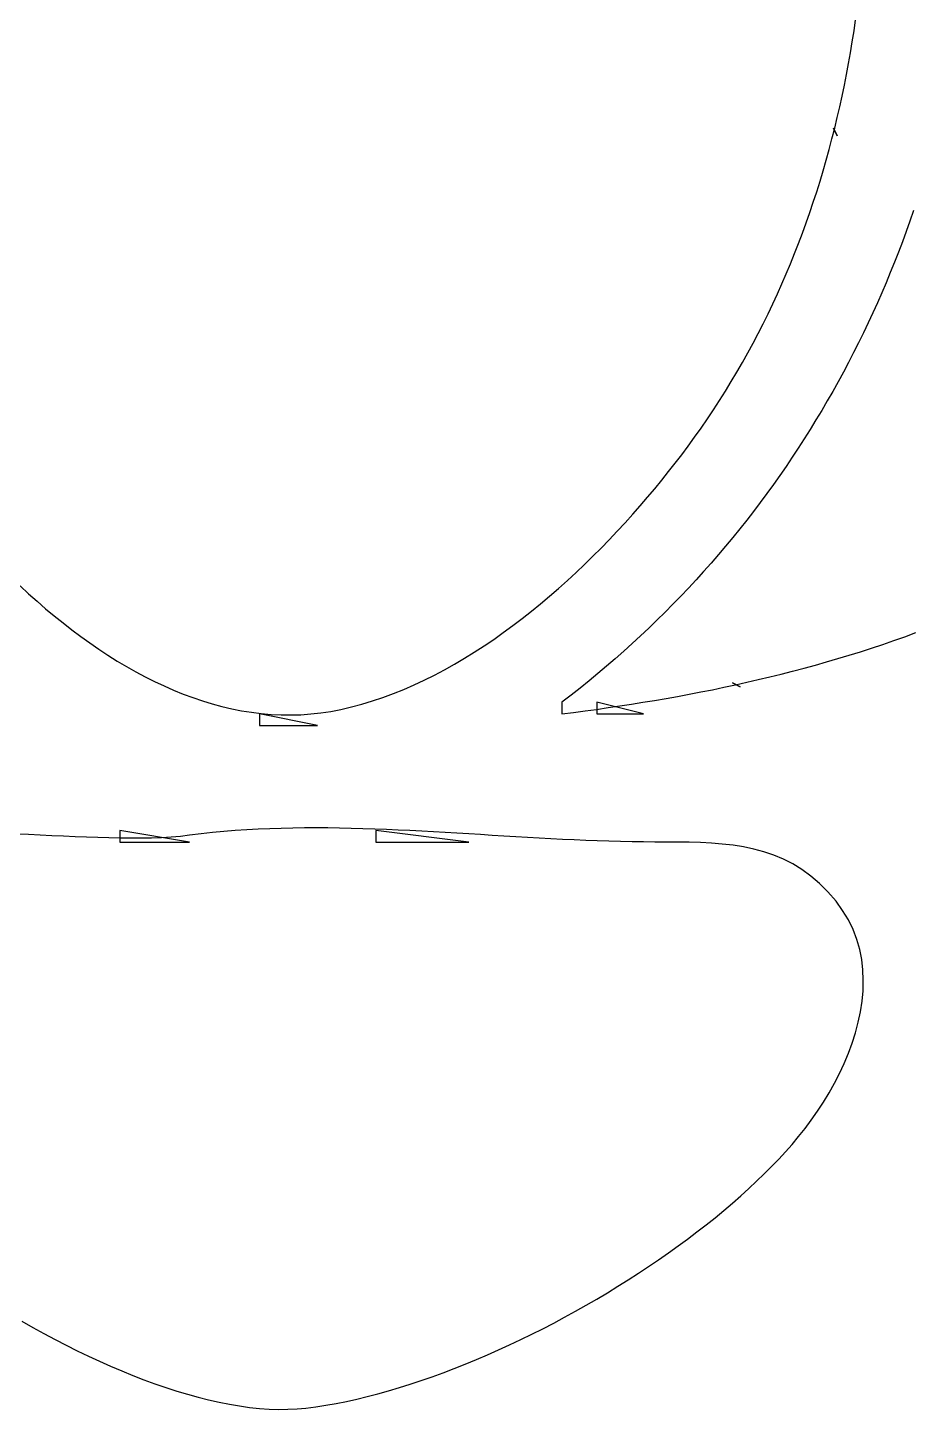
# Model space of a CAD drawing. Header units: millimetres. Extents: x 56222 to 3066687, y -650199 to -121287.
# Drawn here: x 141922.423 to 141923.777, y -185278.987 to -185276.868 of the extents above; entities that cross this region are included whole.
import ezdxf

# ---------------------------------------------------------------- set-up
doc = ezdxf.new("R2010")
doc.units = ezdxf.units.MM
doc.header["$MEASUREMENT"] = 0
doc.layers.add('$TD_AUDIT_GENERATED_(A0BDF17)', color=32, linetype='Continuous', lineweight=30)

msp = doc.modelspace()

# ---------------------------------------------------------------- linework, layer by layer
at = {"layer": '$TD_AUDIT_GENERATED_(A0BDF17)', "linetype": 'Continuous', "lineweight": 25, "ltscale": 2}
for p, q in [((141923.6903, -185276.8732, 0.5173), (141923.6927, -185276.8564, 0.5173)), ((141923.6877, -185276.89, 0.5173), (141923.6903, -185276.8732, 0.5173)), ((141923.6819, -185276.9235, 0.5173), (141923.6849, -185276.9068, 0.5173)), ((141923.6849, -185276.9068, 0.5173), (141923.6877, -185276.89, 0.5173)), ((141923.6788, -185276.9401, 0.5173), (141923.6819, -185276.9235, 0.5173)), ((141923.6755, -185276.9567, 0.5173), (141923.6788, -185276.9401, 0.5173)), ((141923.6721, -185276.9733, 0.5173), (141923.6755, -185276.9567, 0.5173)), ((141923.6646, -185277.0063, 0.5173), (141923.6684, -185276.9898, 0.5173)), ((141923.6684, -185276.9898, 0.5173), (141923.6721, -185276.9733, 0.5173)), ((141923.6607, -185277.0227, 0.5173), (141923.6646, -185277.0063, 0.5173)), ((141923.6565, -185277.039, 0.5173), (141923.6607, -185277.0227, 0.5173)), ((141923.6586, -185277.0225, 0.5173), (141923.6645, -185277.0344, 0.5173)), ((141923.6645, -185277.0344, 0.5173), (141923.6586, -185277.0225, 0.5173)), ((141923.6477, -185277.0716, 0.5173), (141923.6522, -185277.0553, 0.5173)), ((141923.6522, -185277.0553, 0.5173), (141923.6565, -185277.039, 0.5173)), ((141923.643, -185277.0878, 0.5173), (141923.6477, -185277.0716, 0.5173)), ((141923.6382, -185277.1039, 0.5173), (141923.643, -185277.0878, 0.5173)), ((141923.6331, -185277.1199, 0.5173), (141923.6382, -185277.1039, 0.5173)), ((141923.6225, -185277.1519, 0.5173), (141923.6279, -185277.1359, 0.5173)), ((141923.6279, -185277.1359, 0.5173), (141923.6331, -185277.1199, 0.5173)), ((141923.617, -185277.1677, 0.5173), (141923.6225, -185277.1519, 0.5173)), ((141923.7815, -185277.1489, 0.5173), (141923.776, -185277.1649, 0.5173)), ((141923.6112, -185277.1835, 0.5173), (141923.617, -185277.1677, 0.5173)), ((141923.7703, -185277.1808, 0.5173), (141923.7645, -185277.1967, 0.5173)), ((141923.776, -185277.1649, 0.5173), (141923.7703, -185277.1808, 0.5173)), ((141923.5991, -185277.2149, 0.5173), (141923.6053, -185277.1992, 0.5173)), ((141923.6053, -185277.1992, 0.5173), (141923.6112, -185277.1835, 0.5173)), ((141923.7645, -185277.1967, 0.5173), (141923.7585, -185277.2125, 0.5173)), ((141923.5928, -185277.2305, 0.5173), (141923.5991, -185277.2149, 0.5173)), ((141923.7585, -185277.2125, 0.5173), (141923.7523, -185277.2282, 0.5173)), ((141923.5796, -185277.2614, 0.5173), (141923.5863, -185277.246, 0.5173)), ((141923.5863, -185277.246, 0.5173), (141923.5928, -185277.2305, 0.5173)), ((141923.746, -185277.2438, 0.5173), (141923.7395, -185277.2594, 0.5173)), ((141923.7523, -185277.2282, 0.5173), (141923.746, -185277.2438, 0.5173)), ((141923.5727, -185277.2767, 0.5173), (141923.5796, -185277.2614, 0.5173)), ((141923.7395, -185277.2594, 0.5173), (141923.7329, -185277.275, 0.5173)), ((141923.5656, -185277.292, 0.5173), (141923.5727, -185277.2767, 0.5173)), ((141923.7329, -185277.275, 0.5173), (141923.7261, -185277.2904, 0.5173)), ((141923.5509, -185277.3223, 0.5173), (141923.5584, -185277.3072, 0.5173)), ((141923.5584, -185277.3072, 0.5173), (141923.5656, -185277.292, 0.5173)), ((141923.7191, -185277.3058, 0.5173), (141923.712, -185277.3211, 0.5173)), ((141923.7261, -185277.2904, 0.5173), (141923.7191, -185277.3058, 0.5173)), ((141923.5433, -185277.3373, 0.5173), (141923.5509, -185277.3223, 0.5173)), ((141923.712, -185277.3211, 0.5173), (141923.7047, -185277.3363, 0.5173)), ((141923.5274, -185277.3671, 0.5173), (141923.5354, -185277.3522, 0.5173)), ((141923.5354, -185277.3522, 0.5173), (141923.5433, -185277.3373, 0.5173)), ((141923.6972, -185277.3515, 0.5173), (141923.6896, -185277.3666, 0.5173)), ((141923.7047, -185277.3363, 0.5173), (141923.6972, -185277.3515, 0.5173)), ((141923.5191, -185277.3818, 0.5173), (141923.5274, -185277.3671, 0.5173)), ((141923.6896, -185277.3666, 0.5173), (141923.6819, -185277.3816, 0.5173)), ((141923.5107, -185277.3965, 0.5173), (141923.5191, -185277.3818, 0.5173)), ((141923.6819, -185277.3816, 0.5173), (141923.674, -185277.3965, 0.5173)), ((141923.4932, -185277.4255, 0.5173), (141923.502, -185277.411, 0.5173)), ((141923.502, -185277.411, 0.5173), (141923.5107, -185277.3965, 0.5173)), ((141923.6659, -185277.4114, 0.5173), (141923.6576, -185277.4261, 0.5173)), ((141923.674, -185277.3965, 0.5173), (141923.6659, -185277.4114, 0.5173)), ((141923.4841, -185277.4399, 0.5173), (141923.4932, -185277.4255, 0.5173)), ((141923.6576, -185277.4261, 0.5173), (141923.6492, -185277.4408, 0.5173)), ((141923.4654, -185277.4683, 0.5173), (141923.4748, -185277.4541, 0.5173)), ((141923.4748, -185277.4541, 0.5173), (141923.4841, -185277.4399, 0.5173)), ((141923.6407, -185277.4554, 0.5173), (141923.632, -185277.4699, 0.5173)), ((141923.6492, -185277.4408, 0.5173), (141923.6407, -185277.4554, 0.5173)), ((141923.4557, -185277.4824, 0.5173), (141923.4654, -185277.4683, 0.5173)), ((141923.632, -185277.4699, 0.5173), (141923.6231, -185277.4843, 0.5173)), ((141923.4357, -185277.5102, 0.5173), (141923.4458, -185277.4963, 0.5173)), ((141923.4458, -185277.4963, 0.5173), (141923.4557, -185277.4824, 0.5173)), ((141923.6141, -185277.4987, 0.5173), (141923.6049, -185277.5129, 0.5173)), ((141923.6231, -185277.4843, 0.5173), (141923.6141, -185277.4987, 0.5173)), ((141923.4261, -185277.5231, 0.5173), (141923.4357, -185277.5102, 0.5173)), ((141923.6049, -185277.5129, 0.5173), (141923.5955, -185277.527, 0.5173)), ((141923.406, -185277.5491, 0.5173), (141923.4162, -185277.5361, 0.5173)), ((141923.4162, -185277.5361, 0.5173), (141923.4261, -185277.5231, 0.5173)), ((141923.586, -185277.5411, 0.5173), (141923.5764, -185277.5551, 0.5173)), ((141923.5955, -185277.527, 0.5173), (141923.586, -185277.5411, 0.5173)), ((141923.3848, -185277.5753, 0.5173), (141923.3955, -185277.5622, 0.5173)), ((141923.3955, -185277.5622, 0.5173), (141923.406, -185277.5491, 0.5173)), ((141923.5764, -185277.5551, 0.5173), (141923.5666, -185277.5689, 0.5173)), ((141923.3738, -185277.5884, 0.5173), (141923.3848, -185277.5753, 0.5173)), ((141923.5566, -185277.5827, 0.5173), (141923.5464, -185277.5964, 0.5173)), ((141923.5666, -185277.5689, 0.5173), (141923.5566, -185277.5827, 0.5173)), ((141923.351, -185277.6145, 0.5173), (141923.3625, -185277.6015, 0.5173)), ((141923.3625, -185277.6015, 0.5173), (141923.3738, -185277.5884, 0.5173)), ((141923.5464, -185277.5964, 0.5173), (141923.5362, -185277.61, 0.5173)), ((141923.3272, -185277.6405, 0.5173), (141923.3392, -185277.6276, 0.5173)), ((141923.3392, -185277.6276, 0.5173), (141923.351, -185277.6145, 0.5173)), ((141923.5257, -185277.6234, 0.5173), (141923.5151, -185277.6368, 0.5173)), ((141923.5362, -185277.61, 0.5173), (141923.5257, -185277.6234, 0.5173)), ((141923.315, -185277.6534, 0.5173), (141923.3272, -185277.6405, 0.5173)), ((141923.5151, -185277.6368, 0.5173), (141923.5043, -185277.6501, 0.5173)), ((141923.2899, -185277.6789, 0.5173), (141923.3025, -185277.6662, 0.5173)), ((141923.3025, -185277.6662, 0.5173), (141923.315, -185277.6534, 0.5173)), ((141923.4934, -185277.6632, 0.5173), (141923.4823, -185277.6763, 0.5173)), ((141923.5043, -185277.6501, 0.5173), (141923.4934, -185277.6632, 0.5173)), ((141923.2639, -185277.7039, 0.5173), (141923.277, -185277.6915, 0.5173)), ((141923.277, -185277.6915, 0.5173), (141923.2899, -185277.6789, 0.5173)), ((141923.4711, -185277.6893, 0.5173), (141923.4597, -185277.7021, 0.5173)), ((141923.4823, -185277.6763, 0.5173), (141923.4711, -185277.6893, 0.5173)), ((141923.2506, -185277.7161, 0.5173), (141923.2639, -185277.7039, 0.5173)), ((141923.4597, -185277.7021, 0.5173), (141923.4482, -185277.7148, 0.5173)), ((141922.4113, -185277.7243, 0.5173), (141922.4242, -185277.7362, 0.5173)), ((141923.2234, -185277.7401, 0.5173), (141923.2371, -185277.7282, 0.5173)), ((141923.2371, -185277.7282, 0.5173), (141923.2506, -185277.7161, 0.5173)), ((141923.4365, -185277.7275, 0.5173), (141923.4246, -185277.74, 0.5173)), ((141923.4482, -185277.7148, 0.5173), (141923.4365, -185277.7275, 0.5173)), ((141922.4242, -185277.7362, 0.5173), (141922.4373, -185277.7478, 0.5173)), ((141922.4373, -185277.7478, 0.5173), (141922.4504, -185277.7592, 0.5173)), ((141923.1955, -185277.7631, 0.5173), (141923.2095, -185277.7517, 0.5173)), ((141923.2095, -185277.7517, 0.5173), (141923.2234, -185277.7401, 0.5173)), ((141923.4126, -185277.7524, 0.5173), (141923.4004, -185277.7647, 0.5173)), ((141923.4246, -185277.74, 0.5173), (141923.4126, -185277.7524, 0.5173)), ((141922.4504, -185277.7592, 0.5173), (141922.4637, -185277.7703, 0.5173)), ((141922.4637, -185277.7703, 0.5173), (141922.4771, -185277.7811, 0.5173)), ((141923.1669, -185277.7852, 0.5173), (141923.1813, -185277.7743, 0.5173)), ((141923.1813, -185277.7743, 0.5173), (141923.1955, -185277.7631, 0.5173)), ((141923.4004, -185277.7647, 0.5173), (141923.3881, -185277.7768, 0.5173)), ((141922.4771, -185277.7811, 0.5173), (141922.4907, -185277.7917, 0.5173)), ((141922.4907, -185277.7917, 0.5173), (141922.5044, -185277.8019, 0.5173)), ((141923.1376, -185277.8062, 0.5173), (141923.1523, -185277.7959, 0.5173)), ((141923.1523, -185277.7959, 0.5173), (141923.1669, -185277.7852, 0.5173)), ((141923.3756, -185277.7889, 0.5173), (141923.363, -185277.8008, 0.5173)), ((141923.3881, -185277.7768, 0.5173), (141923.3756, -185277.7889, 0.5173)), ((141923.7682, -185277.8021, 0.5173), (141923.7851, -185277.7958, 0.5173)), ((141922.5044, -185277.8019, 0.5173), (141922.5181, -185277.8118, 0.5173)), ((141922.5181, -185277.8118, 0.5173), (141922.532, -185277.8213, 0.5173)), ((141923.1078, -185277.8259, 0.5173), (141923.1228, -185277.8162, 0.5173)), ((141923.1228, -185277.8162, 0.5173), (141923.1376, -185277.8062, 0.5173)), ((141923.3502, -185277.8127, 0.5173), (141923.3372, -185277.8244, 0.5173)), ((141923.363, -185277.8008, 0.5173), (141923.3502, -185277.8127, 0.5173)), ((141923.7172, -185277.8197, 0.5173), (141923.7343, -185277.814, 0.5173)), ((141923.7343, -185277.814, 0.5173), (141923.7513, -185277.8081, 0.5173)), ((141923.7513, -185277.8081, 0.5173), (141923.7682, -185277.8021, 0.5173)), ((141922.532, -185277.8213, 0.5173), (141922.546, -185277.8305, 0.5173)), ((141922.546, -185277.8305, 0.5173), (141922.5601, -185277.8394, 0.5173)), ((141922.5601, -185277.8394, 0.5173), (141922.5743, -185277.8478, 0.5173)), ((141923.0775, -185277.8442, 0.5173), (141923.0927, -185277.8352, 0.5173)), ((141923.0927, -185277.8352, 0.5173), (141923.1078, -185277.8259, 0.5173)), ((141923.3241, -185277.8359, 0.5173), (141923.3109, -185277.8474, 0.5173)), ((141923.3372, -185277.8244, 0.5173), (141923.3241, -185277.8359, 0.5173)), ((141923.6483, -185277.8409, 0.5173), (141923.6656, -185277.8358, 0.5173)), ((141923.6656, -185277.8358, 0.5173), (141923.6829, -185277.8306, 0.5173)), ((141923.6829, -185277.8306, 0.5173), (141923.7001, -185277.8252, 0.5173)), ((141923.7001, -185277.8252, 0.5173), (141923.7172, -185277.8197, 0.5173)), ((141922.5743, -185277.8478, 0.5173), (141922.5886, -185277.8559, 0.5173)), ((141922.5886, -185277.8559, 0.5173), (141922.603, -185277.8636, 0.5173)), ((141923.0311, -185277.8687, 0.5173), (141923.0467, -185277.8609, 0.5173)), ((141923.0467, -185277.8609, 0.5173), (141923.0621, -185277.8528, 0.5173)), ((141923.0621, -185277.8528, 0.5173), (141923.0775, -185277.8442, 0.5173)), ((141923.2975, -185277.8587, 0.5173), (141923.2839, -185277.8699, 0.5173)), ((141923.3109, -185277.8474, 0.5173), (141923.2975, -185277.8587, 0.5173)), ((141923.5611, -185277.8639, 0.5173), (141923.5786, -185277.8596, 0.5173)), ((141923.5786, -185277.8596, 0.5173), (141923.5961, -185277.8551, 0.5173)), ((141923.5961, -185277.8551, 0.5173), (141923.6136, -185277.8505, 0.5173)), ((141923.6136, -185277.8505, 0.5173), (141923.631, -185277.8458, 0.5173)), ((141923.631, -185277.8458, 0.5173), (141923.6483, -185277.8409, 0.5173)), ((141922.603, -185277.8636, 0.5173), (141922.6175, -185277.8708, 0.5173)), ((141922.6175, -185277.8708, 0.5173), (141922.632, -185277.8777, 0.5173)), ((141922.632, -185277.8777, 0.5173), (141922.6466, -185277.8841, 0.5173)), ((141922.9996, -185277.8829, 0.5173), (141923.0154, -185277.876, 0.5173)), ((141923.0154, -185277.876, 0.5173), (141923.0311, -185277.8687, 0.5173)), ((141923.2702, -185277.881, 0.5173), (141923.2563, -185277.8919, 0.5173)), ((141923.2839, -185277.8699, 0.5173), (141923.2702, -185277.881, 0.5173)), ((141923.473, -185277.8834, 0.5173), (141923.4906, -185277.8797, 0.5173)), ((141923.4906, -185277.8797, 0.5173), (141923.5083, -185277.876, 0.5173)), ((141923.504, -185277.873, 0.5173), (141923.5158, -185277.879, 0.5173)), ((141923.5158, -185277.879, 0.5173), (141923.504, -185277.873, 0.5173)), ((141923.5083, -185277.876, 0.5173), (141923.5259, -185277.8721, 0.5173)), ((141923.5259, -185277.8721, 0.5173), (141923.5435, -185277.868, 0.5173)), ((141923.5435, -185277.868, 0.5173), (141923.5611, -185277.8639, 0.5173)), ((141922.6466, -185277.8841, 0.5173), (141922.6613, -185277.89, 0.5173)), ((141922.6613, -185277.89, 0.5173), (141922.6761, -185277.8955, 0.5173)), ((141922.6761, -185277.8955, 0.5173), (141922.6909, -185277.9005, 0.5173)), ((141922.6909, -185277.9005, 0.5173), (141922.7058, -185277.905, 0.5173)), ((141922.9356, -185277.9055, 0.5173), (141922.9518, -185277.9006, 0.5173)), ((141922.9518, -185277.9006, 0.5173), (141922.9678, -185277.8952, 0.5173)), ((141922.9678, -185277.8952, 0.5173), (141922.9837, -185277.8893, 0.5173)), ((141922.9837, -185277.8893, 0.5173), (141922.9996, -185277.8829, 0.5173)), ((141923.2563, -185277.8919, 0.5173), (141923.2423, -185277.9027, 0.5173)), ((141923.2423, -185277.9027, 0.5173), (141923.2423, -185277.9206, 0.5173)), ((141923.2958, -185277.9027, 0.5173), (141923.2958, -185277.9206, 0.5173)), ((141923.3672, -185277.9206, 0.5173), (141923.2958, -185277.9027, 0.5173)), ((141923.3488, -185277.9056, 0.5173), (141923.3665, -185277.9027, 0.5173)), ((141923.3665, -185277.9027, 0.5173), (141923.3843, -185277.8998, 0.5173)), ((141923.3843, -185277.8998, 0.5173), (141923.4021, -185277.8967, 0.5173)), ((141923.4021, -185277.8967, 0.5173), (141923.4198, -185277.8936, 0.5173)), ((141923.4198, -185277.8936, 0.5173), (141923.4375, -185277.8903, 0.5173)), ((141923.4375, -185277.8903, 0.5173), (141923.4553, -185277.8869, 0.5173)), ((141923.4553, -185277.8869, 0.5173), (141923.473, -185277.8834, 0.5173)), ((141922.7058, -185277.905, 0.5173), (141922.7208, -185277.9091, 0.5173)), ((141922.7208, -185277.9091, 0.5173), (141922.7358, -185277.9126, 0.5173)), ((141922.7358, -185277.9126, 0.5173), (141922.7508, -185277.9156, 0.5173)), ((141922.7508, -185277.9156, 0.5173), (141922.7659, -185277.918, 0.5173)), ((141922.7659, -185277.918, 0.5173), (141922.7811, -185277.9199, 0.5173)), ((141922.7784, -185277.9206, 0.5173), (141922.7784, -185277.9384, 0.5173)), ((141922.8676, -185277.9384, 0.5173), (141922.7784, -185277.9206, 0.5173)), ((141922.7811, -185277.9199, 0.5173), (141922.7963, -185277.9212, 0.5173)), ((141922.7963, -185277.9212, 0.5173), (141922.8115, -185277.922, 0.5173)), ((141922.8115, -185277.922, 0.5173), (141922.8267, -185277.9221, 0.5173)), ((141922.8267, -185277.9221, 0.5173), (141922.842, -185277.9217, 0.5173)), ((141922.842, -185277.9217, 0.5173), (141922.8573, -185277.9206, 0.5173)), ((141922.8573, -185277.9206, 0.5173), (141922.8726, -185277.9189, 0.5173)), ((141922.8726, -185277.9189, 0.5173), (141922.8879, -185277.9166, 0.5173)), ((141922.8879, -185277.9166, 0.5173), (141922.9033, -185277.9136, 0.5173)), ((141922.9033, -185277.9136, 0.5173), (141922.9195, -185277.9098, 0.5173)), ((141922.9195, -185277.9098, 0.5173), (141922.9356, -185277.9055, 0.5173)), ((141923.2423, -185277.9206, 0.5173), (141923.26, -185277.9183, 0.5173)), ((141923.26, -185277.9183, 0.5173), (141923.2777, -185277.9159, 0.5173)), ((141923.2777, -185277.9159, 0.5173), (141923.2955, -185277.9135, 0.5173)), ((141923.2955, -185277.9135, 0.5173), (141923.3132, -185277.9109, 0.5173)), ((141923.2958, -185277.9206, 0.5173), (141923.3672, -185277.9206, 0.5173)), ((141923.3132, -185277.9109, 0.5173), (141923.331, -185277.9083, 0.5173)), ((141923.331, -185277.9083, 0.5173), (141923.3488, -185277.9056, 0.5173)), ((141922.7784, -185277.9384, 0.5173), (141922.8676, -185277.9384, 0.5173)), ((141922.424, -185278.1055, 0.5173), (141922.4058, -185278.1048, 0.5173)), ((141922.4421, -185278.1063, 0.5173), (141922.424, -185278.1055, 0.5173)), ((141922.4601, -185278.1072, 0.5173), (141922.4421, -185278.1063, 0.5173)), ((141922.478, -185278.108, 0.5173), (141922.4601, -185278.1072, 0.5173)), ((141922.4957, -185278.1088, 0.5173), (141922.478, -185278.108, 0.5173)), ((141922.5132, -185278.1095, 0.5173), (141922.4957, -185278.1088, 0.5173)), ((141922.5305, -185278.1102, 0.5173), (141922.5132, -185278.1095, 0.5173)), ((141922.5475, -185278.1107, 0.5173), (141922.5305, -185278.1102, 0.5173)), ((141922.5643, -185278.1111, 0.5173), (141922.5475, -185278.1107, 0.5173)), ((141922.5642, -185278.099, 0.5173), (141922.5642, -185278.1169, 0.5173)), ((141922.6713, -185278.1169, 0.5173), (141922.5642, -185278.099, 0.5173)), ((141922.5807, -185278.1112, 0.5173), (141922.5643, -185278.1111, 0.5173)), ((141922.5968, -185278.1112, 0.5173), (141922.5807, -185278.1112, 0.5173)), ((141922.6126, -185278.1109, 0.5173), (141922.5968, -185278.1112, 0.5173)), ((141922.6279, -185278.1103, 0.5173), (141922.6126, -185278.1109, 0.5173)), ((141922.6429, -185278.1094, 0.5173), (141922.6279, -185278.1103, 0.5173)), ((141922.6573, -185278.1082, 0.5173), (141922.6429, -185278.1094, 0.5173)), ((141922.6713, -185278.1066, 0.5173), (141922.6573, -185278.1082, 0.5173)), ((141922.6887, -185278.1044, 0.5173), (141922.6713, -185278.1066, 0.5173)), ((141922.7061, -185278.1025, 0.5173), (141922.6887, -185278.1044, 0.5173)), ((141922.7236, -185278.1009, 0.5173), (141922.7061, -185278.1025, 0.5173)), ((141922.7412, -185278.0995, 0.5173), (141922.7236, -185278.1009, 0.5173)), ((141922.7588, -185278.0983, 0.5173), (141922.7412, -185278.0995, 0.5173)), ((141922.7765, -185278.0973, 0.5173), (141922.7588, -185278.0983, 0.5173)), ((141922.7942, -185278.0966, 0.5173), (141922.7765, -185278.0973, 0.5173)), ((141922.8119, -185278.096, 0.5173), (141922.7942, -185278.0966, 0.5173)), ((141922.8297, -185278.0956, 0.5173), (141922.8119, -185278.096, 0.5173)), ((141922.8475, -185278.0954, 0.5173), (141922.8297, -185278.0956, 0.5173)), ((141922.8654, -185278.0953, 0.5173), (141922.8475, -185278.0954, 0.5173)), ((141922.8833, -185278.0954, 0.5173), (141922.8654, -185278.0953, 0.5173)), ((141922.9012, -185278.0956, 0.5173), (141922.8833, -185278.0954, 0.5173)), ((141922.9191, -185278.096, 0.5173), (141922.9012, -185278.0956, 0.5173)), ((141922.9371, -185278.0965, 0.5173), (141922.9191, -185278.096, 0.5173)), ((141922.9551, -185278.0971, 0.5173), (141922.9371, -185278.0965, 0.5173)), ((141922.9731, -185278.0978, 0.5173), (141922.9551, -185278.0971, 0.5173)), ((141922.9568, -185278.099, 0.5173), (141922.9568, -185278.1169, 0.5173)), ((141923.0995, -185278.1169, 0.5173), (141922.9568, -185278.099, 0.5173)), ((141922.9911, -185278.0985, 0.5173), (141922.9731, -185278.0978, 0.5173)), ((141923.0091, -185278.0994, 0.5173), (141922.9911, -185278.0985, 0.5173)), ((141923.0272, -185278.1003, 0.5173), (141923.0091, -185278.0994, 0.5173)), ((141923.0452, -185278.1013, 0.5173), (141923.0272, -185278.1003, 0.5173)), ((141923.0632, -185278.1023, 0.5173), (141923.0452, -185278.1013, 0.5173)), ((141923.0813, -185278.1034, 0.5173), (141923.0632, -185278.1023, 0.5173)), ((141923.0993, -185278.1045, 0.5173), (141923.0813, -185278.1034, 0.5173)), ((141923.1174, -185278.1056, 0.5173), (141923.0993, -185278.1045, 0.5173)), ((141923.1354, -185278.1067, 0.5173), (141923.1174, -185278.1056, 0.5173)), ((141923.1534, -185278.1078, 0.5173), (141923.1354, -185278.1067, 0.5173)), ((141923.1714, -185278.1089, 0.5173), (141923.1534, -185278.1078, 0.5173)), ((141923.1893, -185278.11, 0.5173), (141923.1714, -185278.1089, 0.5173)), ((141923.2073, -185278.111, 0.5173), (141923.1893, -185278.11, 0.5173)), ((141923.2252, -185278.1119, 0.5173), (141923.2073, -185278.111, 0.5173)), ((141923.2431, -185278.1129, 0.5173), (141923.2252, -185278.1119, 0.5173)), ((141923.261, -185278.1137, 0.5173), (141923.2431, -185278.1129, 0.5173)), ((141923.2788, -185278.1145, 0.5173), (141923.261, -185278.1137, 0.5173)), ((141923.2966, -185278.1152, 0.5173), (141923.2788, -185278.1145, 0.5173)), ((141923.3144, -185278.1157, 0.5173), (141923.2966, -185278.1152, 0.5173)), ((141922.5642, -185278.1169, 0.5173), (141922.6713, -185278.1169, 0.5173)), ((141922.9568, -185278.1169, 0.5173), (141923.0995, -185278.1169, 0.5173)), ((141923.3321, -185278.1162, 0.5173), (141923.3144, -185278.1157, 0.5173)), ((141923.3498, -185278.1166, 0.5173), (141923.3321, -185278.1162, 0.5173)), ((141923.3674, -185278.1168, 0.5173), (141923.3498, -185278.1166, 0.5173)), ((141923.385, -185278.1169, 0.5173), (141923.3674, -185278.1168, 0.5173)), ((141923.4028, -185278.1169, 0.5173), (141923.385, -185278.1169, 0.5173)), ((141923.4203, -185278.1169, 0.5173), (141923.4028, -185278.1169, 0.5173)), ((141923.4377, -185278.1172, 0.5173), (141923.4203, -185278.1169, 0.5173)), ((141923.4548, -185278.1177, 0.5173), (141923.4377, -185278.1172, 0.5173)), ((141923.4717, -185278.1186, 0.5173), (141923.4548, -185278.1177, 0.5173)), ((141923.4883, -185278.12, 0.5173), (141923.4717, -185278.1186, 0.5173)), ((141923.5047, -185278.1219, 0.5173), (141923.4883, -185278.12, 0.5173)), ((141923.5208, -185278.1245, 0.5173), (141923.5047, -185278.1219, 0.5173)), ((141923.5366, -185278.1278, 0.5173), (141923.5208, -185278.1245, 0.5173)), ((141923.552, -185278.132, 0.5173), (141923.5366, -185278.1278, 0.5173)), ((141923.5672, -185278.1371, 0.5173), (141923.552, -185278.132, 0.5173)), ((141923.582, -185278.1433, 0.5173), (141923.5672, -185278.1371, 0.5173)), ((141923.5964, -185278.1506, 0.5173), (141923.582, -185278.1433, 0.5173)), ((141923.6105, -185278.1592, 0.5173), (141923.5964, -185278.1506, 0.5173)), ((141923.6242, -185278.1691, 0.5173), (141923.6105, -185278.1592, 0.5173)), ((141923.6375, -185278.1804, 0.5173), (141923.6242, -185278.1691, 0.5173)), ((141923.6503, -185278.1933, 0.5173), (141923.6375, -185278.1804, 0.5173)), ((141923.6627, -185278.2077, 0.5173), (141923.6503, -185278.1933, 0.5173)), ((141923.6729, -185278.2218, 0.5173), (141923.6627, -185278.2077, 0.5173)), ((141923.6816, -185278.2362, 0.5173), (141923.6729, -185278.2218, 0.5173)), ((141923.6888, -185278.251, 0.5173), (141923.6816, -185278.2362, 0.5173)), ((141923.6946, -185278.2661, 0.5173), (141923.6888, -185278.251, 0.5173)), ((141923.699, -185278.2815, 0.5173), (141923.6946, -185278.2661, 0.5173)), ((141923.7021, -185278.2971, 0.5173), (141923.699, -185278.2815, 0.5173)), ((141923.7039, -185278.3129, 0.5173), (141923.7021, -185278.2971, 0.5173)), ((141923.7046, -185278.3288, 0.5173), (141923.7039, -185278.3129, 0.5173)), ((141923.7027, -185278.3609, 0.5173), (141923.7042, -185278.3449, 0.5173)), ((141923.7042, -185278.3449, 0.5173), (141923.7046, -185278.3288, 0.5173)), ((141923.7002, -185278.3771, 0.5173), (141923.7027, -185278.3609, 0.5173)), ((141923.6968, -185278.3931, 0.5173), (141923.7002, -185278.3771, 0.5173)), ((141923.6875, -185278.4251, 0.5173), (141923.6925, -185278.4092, 0.5173)), ((141923.6925, -185278.4092, 0.5173), (141923.6968, -185278.3931, 0.5173)), ((141923.6816, -185278.4408, 0.5173), (141923.6875, -185278.4251, 0.5173)), ((141923.6751, -185278.4564, 0.5173), (141923.6816, -185278.4408, 0.5173)), ((141923.6602, -185278.4867, 0.5173), (141923.6679, -185278.4717, 0.5173)), ((141923.6679, -185278.4717, 0.5173), (141923.6751, -185278.4564, 0.5173)), ((141923.652, -185278.5014, 0.5173), (141923.6602, -185278.4867, 0.5173)), ((141923.6342, -185278.5297, 0.5173), (141923.6433, -185278.5158, 0.5173)), ((141923.6433, -185278.5158, 0.5173), (141923.652, -185278.5014, 0.5173)), ((141923.6248, -185278.5432, 0.5173), (141923.6342, -185278.5297, 0.5173)), ((141923.6053, -185278.5686, 0.5173), (141923.6152, -185278.5562, 0.5173)), ((141923.6152, -185278.5562, 0.5173), (141923.6248, -185278.5432, 0.5173)), ((141923.5853, -185278.5918, 0.5173), (141923.5953, -185278.5805, 0.5173)), ((141923.5953, -185278.5805, 0.5173), (141923.6053, -185278.5686, 0.5173)), ((141923.5748, -185278.6031, 0.5173), (141923.5853, -185278.5918, 0.5173)), ((141923.5526, -185278.6257, 0.5173), (141923.5639, -185278.6144, 0.5173)), ((141923.5639, -185278.6144, 0.5173), (141923.5748, -185278.6031, 0.5173)), ((141923.5289, -185278.6482, 0.5173), (141923.5409, -185278.637, 0.5173)), ((141923.5409, -185278.637, 0.5173), (141923.5526, -185278.6257, 0.5173)), ((141923.5037, -185278.6706, 0.5173), (141923.5165, -185278.6594, 0.5173)), ((141923.5165, -185278.6594, 0.5173), (141923.5289, -185278.6482, 0.5173)), ((141923.4771, -185278.6928, 0.5173), (141923.4906, -185278.6817, 0.5173)), ((141923.4906, -185278.6817, 0.5173), (141923.5037, -185278.6706, 0.5173)), ((141923.4494, -185278.7146, 0.5173), (141923.4634, -185278.7037, 0.5173)), ((141923.4634, -185278.7037, 0.5173), (141923.4771, -185278.6928, 0.5173)), ((141923.4204, -185278.7362, 0.5173), (141923.435, -185278.7255, 0.5173)), ((141923.435, -185278.7255, 0.5173), (141923.4494, -185278.7146, 0.5173)), ((141923.3905, -185278.7573, 0.5173), (141923.4056, -185278.7468, 0.5173)), ((141923.4056, -185278.7468, 0.5173), (141923.4204, -185278.7362, 0.5173)), ((141923.3597, -185278.7779, 0.5173), (141923.3752, -185278.7677, 0.5173)), ((141923.3752, -185278.7677, 0.5173), (141923.3905, -185278.7573, 0.5173)), ((141923.3281, -185278.798, 0.5173), (141923.344, -185278.7881, 0.5173)), ((141923.344, -185278.7881, 0.5173), (141923.3597, -185278.7779, 0.5173)), ((141923.2958, -185278.8175, 0.5173), (141923.312, -185278.8078, 0.5173)), ((141923.312, -185278.8078, 0.5173), (141923.3281, -185278.798, 0.5173)), ((141923.263, -185278.8362, 0.5173), (141923.2795, -185278.827, 0.5173)), ((141923.2795, -185278.827, 0.5173), (141923.2958, -185278.8175, 0.5173)), ((141922.4141, -185278.8516, 0.5173), (141922.4309, -185278.8612, 0.5173)), ((141923.2129, -185278.863, 0.5173), (141923.2297, -185278.8543, 0.5173)), ((141923.2297, -185278.8543, 0.5173), (141923.2464, -185278.8454, 0.5173)), ((141923.2464, -185278.8454, 0.5173), (141923.263, -185278.8362, 0.5173)), ((141922.4309, -185278.8612, 0.5173), (141922.4478, -185278.8704, 0.5173)), ((141922.4478, -185278.8704, 0.5173), (141922.4648, -185278.8795, 0.5173)), ((141923.1791, -185278.8797, 0.5173), (141923.196, -185278.8714, 0.5173)), ((141923.196, -185278.8714, 0.5173), (141923.2129, -185278.863, 0.5173)), ((141922.4648, -185278.8795, 0.5173), (141922.4818, -185278.8883, 0.5173)), ((141922.4818, -185278.8883, 0.5173), (141922.4989, -185278.8968, 0.5173)), ((141922.4989, -185278.8968, 0.5173), (141922.516, -185278.905, 0.5173)), ((141923.1281, -185278.903, 0.5173), (141923.1451, -185278.8955, 0.5173)), ((141923.1451, -185278.8955, 0.5173), (141923.1621, -185278.8877, 0.5173)), ((141923.1621, -185278.8877, 0.5173), (141923.1791, -185278.8797, 0.5173)), ((141922.516, -185278.905, 0.5173), (141922.5331, -185278.9129, 0.5173)), ((141922.5331, -185278.9129, 0.5173), (141922.5501, -185278.9205, 0.5173)), ((141923.0771, -185278.9241, 0.5173), (141923.0941, -185278.9173, 0.5173)), ((141923.0941, -185278.9173, 0.5173), (141923.1111, -185278.9103, 0.5173)), ((141923.1111, -185278.9103, 0.5173), (141923.1281, -185278.903, 0.5173)), ((141922.5501, -185278.9205, 0.5173), (141922.5672, -185278.9278, 0.5173)), ((141922.5672, -185278.9278, 0.5173), (141922.5842, -185278.9347, 0.5173)), ((141922.5842, -185278.9347, 0.5173), (141922.6011, -185278.9413, 0.5173)), ((141922.6011, -185278.9413, 0.5173), (141922.618, -185278.9474, 0.5173)), ((141923.0264, -185278.9425, 0.5173), (141923.0433, -185278.9367, 0.5173)), ((141923.0433, -185278.9367, 0.5173), (141923.0602, -185278.9305, 0.5173)), ((141923.0602, -185278.9305, 0.5173), (141923.0771, -185278.9241, 0.5173)), ((141922.618, -185278.9474, 0.5173), (141922.6347, -185278.9532, 0.5173)), ((141922.6347, -185278.9532, 0.5173), (141922.6514, -185278.9586, 0.5173)), ((141922.6514, -185278.9586, 0.5173), (141922.6679, -185278.9636, 0.5173)), ((141922.9601, -185278.9628, 0.5173), (141922.9765, -185278.9582, 0.5173)), ((141922.9765, -185278.9582, 0.5173), (141922.9931, -185278.9533, 0.5173)), ((141922.9931, -185278.9533, 0.5173), (141923.0097, -185278.9481, 0.5173)), ((141923.0097, -185278.9481, 0.5173), (141923.0264, -185278.9425, 0.5173)), ((141922.6679, -185278.9636, 0.5173), (141922.6842, -185278.9681, 0.5173)), ((141922.6842, -185278.9681, 0.5173), (141922.7004, -185278.9721, 0.5173)), ((141922.7004, -185278.9721, 0.5173), (141922.7164, -185278.9757, 0.5173)), ((141922.7164, -185278.9757, 0.5173), (141922.7323, -185278.9789, 0.5173)), ((141922.7323, -185278.9789, 0.5173), (141922.7479, -185278.9815, 0.5173)), ((141922.7479, -185278.9815, 0.5173), (141922.7632, -185278.9836, 0.5173)), ((141922.7632, -185278.9836, 0.5173), (141922.7784, -185278.9852, 0.5173)), ((141922.8497, -185278.9846, 0.5173), (141922.8649, -185278.9826, 0.5173)), ((141922.8649, -185278.9826, 0.5173), (141922.8803, -185278.9803, 0.5173)), ((141922.8803, -185278.9803, 0.5173), (141922.8959, -185278.9775, 0.5173)), ((141922.8959, -185278.9775, 0.5173), (141922.9117, -185278.9744, 0.5173)), ((141922.9117, -185278.9744, 0.5173), (141922.9277, -185278.9709, 0.5173)), ((141922.9277, -185278.9709, 0.5173), (141922.9438, -185278.967, 0.5173)), ((141922.9438, -185278.967, 0.5173), (141922.9601, -185278.9628, 0.5173)), ((141922.7784, -185278.9852, 0.5173), (141922.7932, -185278.9862, 0.5173)), ((141922.7932, -185278.9862, 0.5173), (141922.8078, -185278.9867, 0.5173)), ((141922.8078, -185278.9867, 0.5173), (141922.8221, -185278.9866, 0.5173)), ((141922.8221, -185278.9866, 0.5173), (141922.8361, -185278.9859, 0.5173)), ((141922.8361, -185278.9859, 0.5173), (141922.8497, -185278.9846, 0.5173))]:
    msp.add_line(p, q, dxfattribs=at)

doc.saveas('drawing.dxf')
